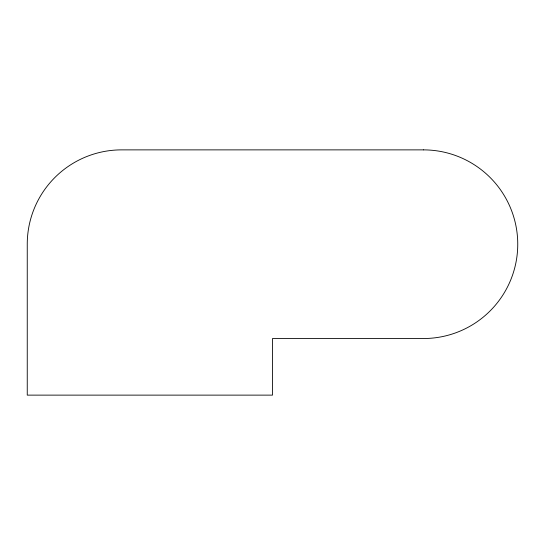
<?xml version="1.0" encoding="UTF-8"?>
<svg xmlns="http://www.w3.org/2000/svg" width="545" height="545" viewBox="0 0 545 545"><rect width="100%" height="100%" fill="white"/><g stroke="black" fill="none" stroke-linecap="round" stroke-linejoin="round"><path stroke-width="0.82" d="M423.424 149.875L121.576 149.875A94.326 94.326 0 0 0 27.25 244.201L27.25 395.125L272.5 395.125L272.5 338.527L423.424 338.527A94.326 94.326 0 0 0 517.75 244.201A94.326 94.326 0 0 0 423.424 149.875"/></g></svg>
